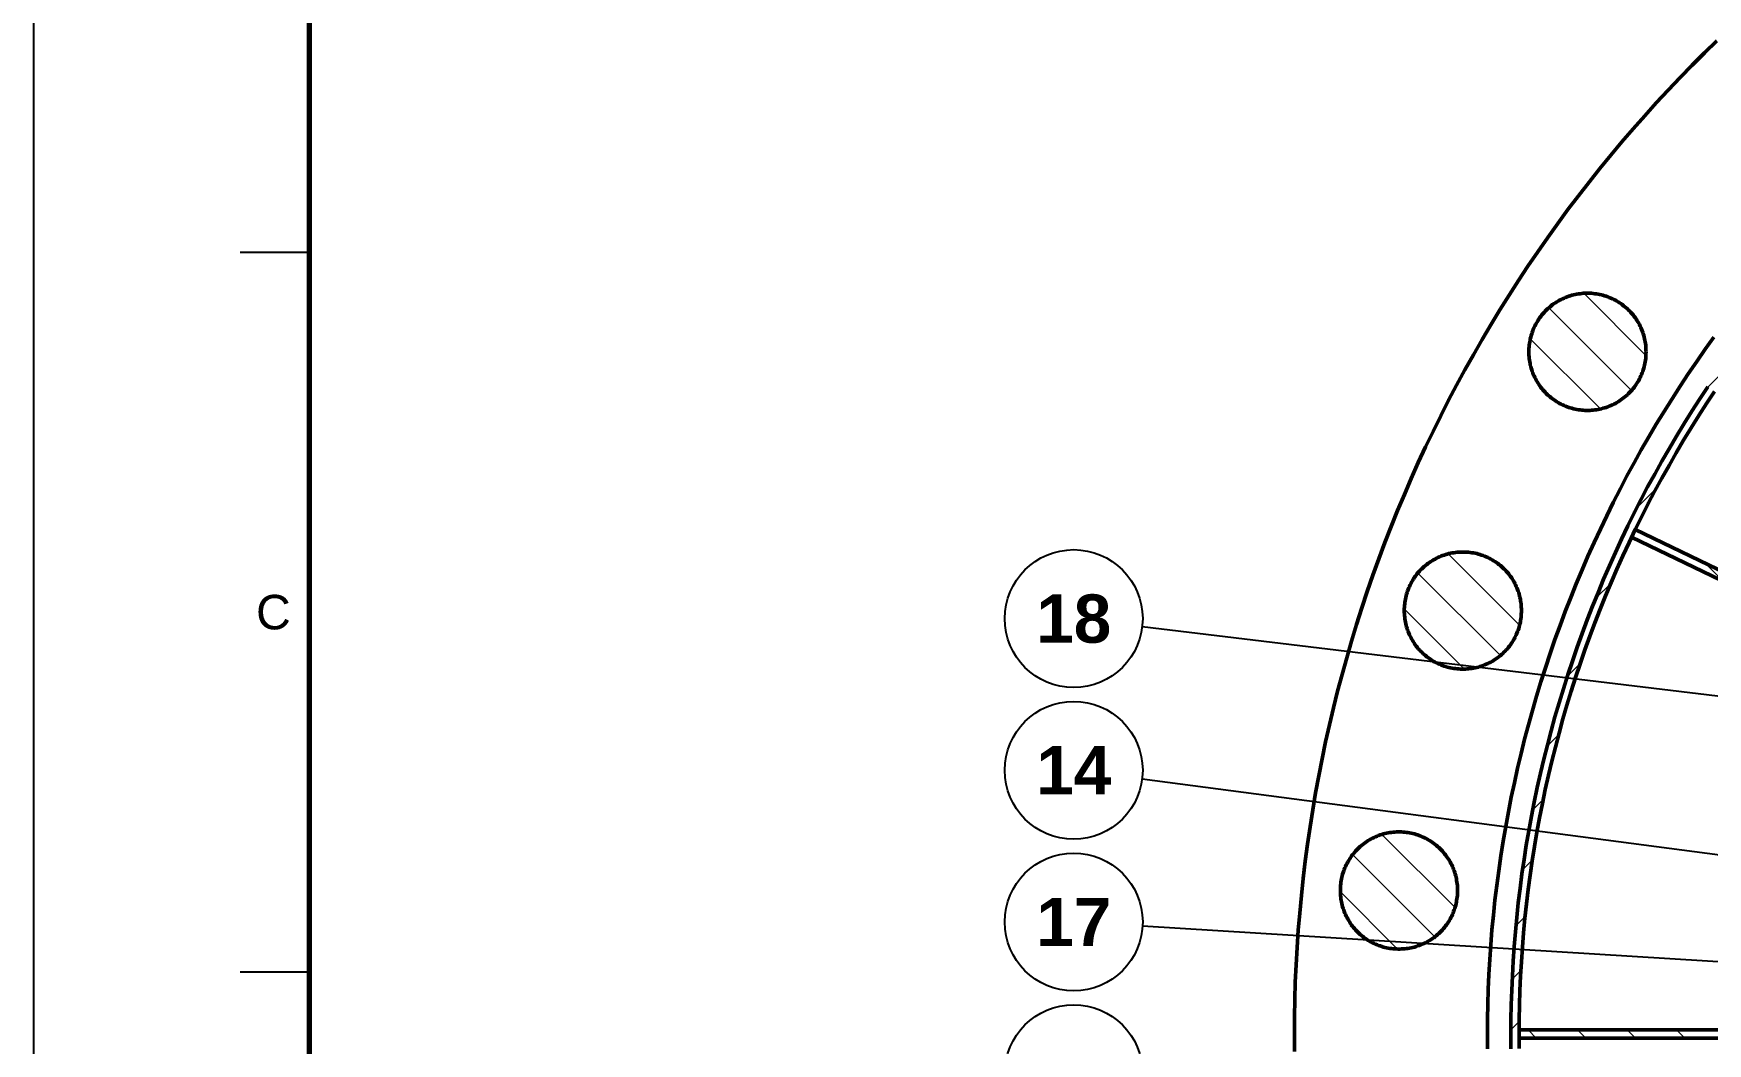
# Model space of a CAD drawing. Header units: millimetres. Extents: x 0 to 841, y 0 to 594.
# Drawn here: x 0 to 121.4, y 422.3 to 495.5 of the extents above; entities that cross this region are included whole.
import ezdxf
from ezdxf.enums import TextEntityAlignment as Align

# ---------------------------------------------------------------- set-up
doc = ezdxf.new("R2010")
doc.units = ezdxf.units.MM
for name, color, linetype, lineweight in [('ACH', 7, 'CONTINUOUS', 13), ('COTA', 7, 'CONTINUOUS', 25), ('FINA', 7, 'CONTINUOUS', 25), ('MARCO', 7, 'CONTINUOUS', 70), ('TXT', 7, 'CONTINUOUS', 25), ('VIS', 7, 'CONTINUOUS', 50)]:
    doc.layers.add(name, color=color, linetype=linetype, lineweight=lineweight)
doc.styles.add('STD', font='LiberationSans-Regular.ttf')
doc.styles.add('STDB', font='LiberationSans-Bold.ttf')

msp = doc.modelspace()

# ---------------------------------------------------------------- hatches: boundary and pattern name
at = {"layer": 'ACH'}
h = msp.add_hatch(dxfattribs=at)
h.set_pattern_fill('ANSI31', scale=0.8)
h.paths.add_polyline_path([(275.74, 422.95), (275.73, 421.63), (275.7, 420.3), (275.65, 418.98), (275.57, 417.66), (275.48, 416.34), (275.37, 415.02), (275.23, 413.7), (275.08, 412.38), (274.9, 411.07), (274.7, 409.76), (274.49, 408.46), (274.25, 407.15), (273.99, 405.85), (273.71, 404.56), (273.41, 403.27), (273.09, 401.98), (272.75, 400.7), (272.39, 399.43), (272.01, 398.16), (271.61, 396.9), (271.2, 395.64), (270.76, 394.39), (270.3, 393.15), (269.82, 391.92), (269.32, 390.69), (268.81, 389.47), (268.27, 388.26), (267.72, 387.06), (267.14, 385.86), (266.55, 384.68), (265.94, 383.5), (265.31, 382.34), (264.67, 381.18), (264, 380.04), (263.32, 378.9), (262.62, 377.78), (261.9, 376.67), (261.16, 375.57), (260.41, 374.48), (259.64, 373.4), (258.85, 372.33), (258.05, 371.28), (257.23, 370.24), (256.39, 369.21), (255.54, 368.2), (254.68, 367.2), (253.79, 366.21), (252.89, 365.24), (251.98, 364.28), (251.05, 363.34), (250.11, 362.41), (249.15, 361.5), (248.18, 360.6), (247.19, 359.71), (246.19, 358.85), (245.18, 357.99), (244.15, 357.16), (243.11, 356.34), (242.06, 355.54), (240.99, 354.75), (239.91, 353.98), (238.82, 353.23), (237.72, 352.49), (236.61, 351.77), (235.49, 351.07), (234.35, 350.39), (233.21, 349.72), (232.05, 349.08), (230.89, 348.45), (229.71, 347.84), (228.53, 347.25), (227.33, 346.67), (226.13, 346.12), (224.92, 345.58), (223.7, 345.07), (222.47, 344.57), (221.24, 344.09), (220, 343.63), (218.75, 343.19), (217.49, 342.78), (216.23, 342.38), (214.96, 342), (213.69, 341.64), (212.41, 341.3), (211.12, 340.98), (209.83, 340.68), (208.54, 340.4), (207.24, 340.14), (205.93, 339.9), (204.63, 339.69), (203.32, 339.49), (202.01, 339.31), (200.69, 339.16), (199.37, 339.02), (198.05, 338.91), (196.73, 338.82), (195.41, 338.74), (194.09, 338.69), (192.76, 338.66), (191.44, 338.65), (190.12, 338.66), (188.79, 338.69), (187.47, 338.74), (186.15, 338.82), (184.83, 338.91), (183.51, 339.02), (182.19, 339.16), (180.88, 339.31), (179.56, 339.49), (178.25, 339.69), (176.95, 339.9), (175.64, 340.14), (174.35, 340.4), (173.05, 340.68), (171.76, 340.98), (170.48, 341.3), (169.2, 341.64), (167.92, 342), (166.65, 342.38), (165.39, 342.78), (164.13, 343.19), (162.89, 343.63), (161.64, 344.09), (160.41, 344.57), (159.18, 345.07), (157.96, 345.58), (156.75, 346.12), (155.55, 346.67), (154.35, 347.25), (153.17, 347.84), (151.99, 348.45), (150.83, 349.08), (149.67, 349.72), (148.53, 350.39), (147.39, 351.07), (146.27, 351.77), (145.16, 352.49), (144.06, 353.23), (142.97, 353.98), (141.89, 354.75), (140.83, 355.54), (139.77, 356.34), (138.73, 357.16), (137.71, 357.99), (136.69, 358.85), (135.69, 359.71), (134.71, 360.6), (133.73, 361.5), (132.78, 362.41), (131.83, 363.34), (130.9, 364.28), (129.99, 365.24), (129.09, 366.21), (128.21, 367.2), (127.34, 368.2), (126.49, 369.21), (125.65, 370.24), (124.83, 371.28), (124.03, 372.33), (123.24, 373.4), (122.47, 374.48), (121.72, 375.57), (120.98, 376.67), (120.26, 377.78), (119.56, 378.9), (118.88, 380.04), (118.22, 381.18), (117.57, 382.34), (116.94, 383.5), (116.33, 384.68), (115.74, 385.86), (115.16, 387.06), (114.61, 388.26), (114.07, 389.47), (113.56, 390.69), (113.06, 391.92), (112.58, 393.15), (112.12, 394.39), (111.69, 395.64), (111.27, 396.9), (110.87, 398.16), (110.49, 399.43), (110.13, 400.7), (109.79, 401.98), (109.47, 403.27), (109.17, 404.56), (108.89, 405.85), (108.63, 407.15), (108.4, 408.46), (108.18, 409.76), (107.98, 411.07), (107.81, 412.38), (107.65, 413.7), (107.51, 415.02), (107.4, 416.34), (107.31, 417.66), (107.23, 418.98), (107.18, 420.3), (107.15, 421.63), (107.14, 422.95), (107.15, 424.27), (107.18, 425.6), (107.23, 426.92), (107.31, 428.24), (107.4, 429.56), (107.51, 430.88), (107.65, 432.2), (107.81, 433.51), (107.98, 434.83), (108.18, 436.14), (108.4, 437.44), (108.63, 438.75), (108.89, 440.04), (109.17, 441.34), (109.47, 442.63), (109.79, 443.91), (110.13, 445.19), (110.49, 446.47), (110.87, 447.74), (111.27, 449), (111.69, 450.26), (112.12, 451.5), (112.58, 452.75), (113.06, 453.98), (113.56, 455.21), (114.07, 456.43), (114.61, 457.64), (115.16, 458.84), (115.74, 460.04), (116.33, 461.22), (116.94, 462.4), (117.57, 463.56), (118.22, 464.72), (118.88, 465.86), (119.56, 467), (120.26, 468.12), (120.98, 469.23), (121.72, 470.33), (122.47, 471.42), (123.24, 472.5), (124.03, 473.56), (124.83, 474.62), (125.65, 475.66), (126.49, 476.68), (127.34, 477.7), (128.21, 478.7), (129.09, 479.68), (129.99, 480.66), (130.9, 481.61), (131.83, 482.56), (132.78, 483.49), (133.73, 484.4), (134.71, 485.3), (135.69, 486.18), (136.69, 487.05), (137.71, 487.9), (138.73, 488.74), (139.77, 489.56), (140.83, 490.36), (141.89, 491.15), (142.97, 491.92), (144.06, 492.67), (145.16, 493.41), (146.27, 494.13), (147.39, 494.83), (148.53, 495.51), (149.67, 496.17), (150.83, 496.82), (151.99, 497.45), (153.17, 498.06), (154.35, 498.65), (155.55, 499.23), (156.75, 499.78), (157.96, 500.32), (159.18, 500.83), (160.41, 501.33), (161.64, 501.81), (162.89, 502.27), (164.13, 502.7), (165.39, 503.12), (166.65, 503.52), (167.92, 503.9), (169.2, 504.26), (170.48, 504.6), (171.76, 504.92), (173.05, 505.22), (174.35, 505.5), (175.64, 505.76), (176.95, 505.99), (178.25, 506.21), (179.56, 506.41), (180.88, 506.58), (182.19, 506.74), (183.51, 506.88), (184.83, 506.99), (186.15, 507.08), (187.47, 507.16), (188.79, 507.21), (190.12, 507.24), (191.44, 507.25), (192.76, 507.24), (194.09, 507.21), (195.41, 507.16), (196.73, 507.08), (198.05, 506.99), (199.37, 506.88), (200.69, 506.74), (202.01, 506.58), (203.32, 506.41), (204.63, 506.21), (205.93, 505.99), (207.24, 505.76), (208.54, 505.5), (209.83, 505.22), (211.12, 504.92), (212.41, 504.6), (213.69, 504.26), (214.96, 503.9), (216.23, 503.52), (217.49, 503.12), (218.75, 502.7), (220, 502.27), (221.24, 501.81), (222.47, 501.33), (223.7, 500.83), (224.92, 500.32), (226.13, 499.78), (227.33, 499.23), (228.53, 498.65), (229.71, 498.06), (230.89, 497.45), (232.05, 496.82), (233.21, 496.17), (234.35, 495.51), (235.49, 494.83), (236.61, 494.13), (237.72, 493.41), (238.82, 492.67), (239.91, 491.92), (240.99, 491.15), (242.06, 490.36), (243.11, 489.56), (244.15, 488.74), (245.18, 487.9), (246.19, 487.05), (247.19, 486.18), (248.18, 485.3), (249.15, 484.4), (250.11, 483.49), (251.05, 482.56), (251.98, 481.61), (252.89, 480.66), (253.79, 479.68), (254.68, 478.7), (255.54, 477.7), (256.39, 476.68), (257.23, 475.66), (258.05, 474.62), (258.85, 473.56), (259.64, 472.5), (260.41, 471.42), (261.16, 470.33), (261.9, 469.23), (262.62, 468.12), (263.32, 467), (264, 465.86), (264.67, 464.72), (265.31, 463.56), (265.94, 462.4), (266.55, 461.22), (267.14, 460.04), (267.72, 458.84), (268.27, 457.64), (268.81, 456.43), (269.32, 455.21), (269.82, 453.98), (270.3, 452.75), (270.76, 451.5), (271.2, 450.26), (271.61, 449), (272.01, 447.74), (272.39, 446.47), (272.75, 445.19), (273.09, 443.91), (273.41, 442.63), (273.71, 441.34), (273.99, 440.04), (274.25, 438.75), (274.49, 437.44), (274.7, 436.14), (274.9, 434.83), (275.08, 433.51), (275.23, 432.2), (275.37, 430.88), (275.48, 429.56), (275.57, 428.24), (275.65, 426.92), (275.7, 425.6), (275.73, 424.27)])
h.paths.add_polyline_path([(275.14, 422.95), (275.13, 424.26), (275.1, 425.58), (275.05, 426.89), (274.98, 428.2), (274.88, 429.52), (274.77, 430.83), (274.64, 432.13), (274.48, 433.44), (274.31, 434.74), (274.11, 436.04), (273.89, 437.34), (273.66, 438.63), (273.4, 439.92), (273.12, 441.21), (272.83, 442.49), (272.51, 443.76), (272.17, 445.04), (271.82, 446.3), (271.44, 447.56), (271.04, 448.81), (270.63, 450.06), (270.19, 451.3), (269.74, 452.54), (269.26, 453.76), (268.77, 454.98), (268.26, 456.19), (267.73, 457.39), (267.17, 458.59), (266.61, 459.77), (266.02, 460.95), (265.41, 462.11), (264.79, 463.27), (264.15, 464.42), (263.48, 465.56), (262.81, 466.68), (262.11, 467.8), (261.4, 468.9), (260.67, 470), (259.92, 471.08), (259.16, 472.15), (258.37, 473.2), (257.58, 474.25), (256.76, 475.28), (255.93, 476.3), (255.09, 477.31), (254.22, 478.3), (253.35, 479.28), (252.46, 480.25), (251.55, 481.2), (250.63, 482.13), (249.69, 483.06), (248.74, 483.96), (247.77, 484.86), (246.79, 485.73), (245.8, 486.6), (244.79, 487.44), (243.77, 488.27), (242.74, 489.09), (241.7, 489.88), (240.64, 490.66), (239.57, 491.43), (238.49, 492.18), (237.39, 492.91), (236.29, 493.62), (235.17, 494.32), (234.05, 494.99), (232.91, 495.65), (231.76, 496.3), (230.61, 496.92), (229.44, 497.53), (228.26, 498.11), (227.08, 498.68), (225.88, 499.23), (224.68, 499.77), (223.47, 500.28), (222.25, 500.77), (221.03, 501.25), (219.79, 501.7), (218.55, 502.14), (217.31, 502.55), (216.05, 502.95), (214.79, 503.33), (213.53, 503.68), (212.26, 504.02), (210.98, 504.34), (209.7, 504.63), (208.41, 504.91), (207.12, 505.17), (205.83, 505.4), (204.53, 505.62), (203.23, 505.81), (201.93, 505.99), (200.63, 506.14), (199.32, 506.28), (198.01, 506.39), (196.7, 506.48), (195.38, 506.56), (194.07, 506.61), (192.76, 506.64), (191.44, 506.65), (190.13, 506.64), (188.81, 506.61), (187.5, 506.56), (186.19, 506.48), (184.87, 506.39), (183.56, 506.28), (182.26, 506.14), (180.95, 505.99), (179.65, 505.81), (178.35, 505.62), (177.05, 505.4), (175.76, 505.17), (174.47, 504.91), (173.18, 504.63), (171.9, 504.34), (170.63, 504.02), (169.35, 503.68), (168.09, 503.33), (166.83, 502.95), (165.58, 502.55), (164.33, 502.14), (163.09, 501.7), (161.85, 501.25), (160.63, 500.77), (159.41, 500.28), (158.2, 499.77), (157, 499.23), (155.8, 498.68), (154.62, 498.11), (153.44, 497.53), (152.27, 496.92), (151.12, 496.3), (149.97, 495.65), (148.83, 494.99), (147.71, 494.32), (146.59, 493.62), (145.49, 492.91), (144.39, 492.18), (143.31, 491.43), (142.24, 490.66), (141.19, 489.88), (140.14, 489.09), (139.11, 488.27), (138.09, 487.44), (137.08, 486.6), (136.09, 485.73), (135.11, 484.86), (134.14, 483.96), (133.19, 483.06), (132.26, 482.13), (131.33, 481.2), (130.43, 480.25), (129.53, 479.28), (128.66, 478.3), (127.79, 477.31), (126.95, 476.3), (126.12, 475.28), (125.3, 474.25), (124.51, 473.2), (123.73, 472.15), (122.96, 471.08), (122.21, 470), (121.48, 468.9), (120.77, 467.8), (120.07, 466.68), (119.4, 465.56), (118.74, 464.42), (118.09, 463.27), (117.47, 462.11), (116.86, 460.95), (116.28, 459.77), (115.71, 458.59), (115.16, 457.39), (114.62, 456.19), (114.11, 454.98), (113.62, 453.76), (113.14, 452.54), (112.69, 451.3), (112.25, 450.06), (111.84, 448.81), (111.44, 447.56), (111.06, 446.3), (110.71, 445.04), (110.37, 443.76), (110.05, 442.49), (109.76, 441.21), (109.48, 439.92), (109.22, 438.63), (108.99, 437.34), (108.77, 436.04), (108.58, 434.74), (108.4, 433.44), (108.25, 432.13), (108.11, 430.83), (108, 429.52), (107.91, 428.2), (107.83, 426.89), (107.78, 425.58), (107.75, 424.26), (107.74, 422.95), (107.75, 421.63), (107.78, 420.32), (107.83, 419.01), (107.91, 417.69), (108, 416.38), (108.11, 415.07), (108.25, 413.76), (108.4, 412.46), (108.58, 411.16), (108.77, 409.86), (108.99, 408.56), (109.22, 407.27), (109.48, 405.98), (109.76, 404.69), (110.05, 403.41), (110.37, 402.13), (110.71, 400.86), (111.06, 399.6), (111.44, 398.34), (111.84, 397.08), (112.25, 395.84), (112.69, 394.6), (113.14, 393.36), (113.62, 392.14), (114.11, 390.92), (114.62, 389.71), (115.16, 388.51), (115.71, 387.31), (116.28, 386.13), (116.86, 384.95), (117.47, 383.78), (118.09, 382.63), (118.74, 381.48), (119.4, 380.34), (120.07, 379.22), (120.77, 378.1), (121.48, 377), (122.21, 375.9), (122.96, 374.82), (123.73, 373.75), (124.51, 372.69), (125.3, 371.65), (126.12, 370.62), (126.95, 369.6), (127.79, 368.59), (128.66, 367.6), (129.53, 366.62), (130.43, 365.65), (131.33, 364.7), (132.26, 363.76), (133.19, 362.84), (134.14, 361.93), (135.11, 361.04), (136.09, 360.16), (137.08, 359.3), (138.09, 358.46), (139.11, 357.63), (140.14, 356.81), (141.19, 356.02), (142.24, 355.23), (143.31, 354.47), (144.39, 353.72), (145.49, 352.99), (146.59, 352.28), (147.71, 351.58), (148.83, 350.91), (149.97, 350.24), (151.12, 349.6), (152.27, 348.98), (153.44, 348.37), (154.62, 347.78), (155.8, 347.22), (157, 346.66), (158.2, 346.13), (159.41, 345.62), (160.63, 345.13), (161.85, 344.65), (163.09, 344.2), (164.33, 343.76), (165.58, 343.35), (166.83, 342.95), (168.09, 342.57), (169.35, 342.22), (170.63, 341.88), (171.9, 341.56), (173.18, 341.27), (174.47, 340.99), (175.76, 340.73), (177.05, 340.5), (178.35, 340.28), (179.65, 340.08), (180.95, 339.91), (182.26, 339.75), (183.56, 339.62), (184.87, 339.51), (186.19, 339.41), (187.5, 339.34), (188.81, 339.29), (190.13, 339.26), (191.44, 339.25), (192.76, 339.26), (194.07, 339.29), (195.38, 339.34), (196.7, 339.41), (198.01, 339.51), (199.32, 339.62), (200.63, 339.75), (201.93, 339.91), (203.23, 340.08), (204.53, 340.28), (205.83, 340.5), (207.12, 340.73), (208.41, 340.99), (209.7, 341.27), (210.98, 341.56), (212.26, 341.88), (213.53, 342.22), (214.79, 342.57), (216.05, 342.95), (217.31, 343.35), (218.55, 343.76), (219.79, 344.2), (221.03, 344.65), (222.25, 345.13), (223.47, 345.62), (224.68, 346.13), (225.88, 346.66), (227.08, 347.22), (228.26, 347.78), (229.44, 348.37), (230.61, 348.98), (231.76, 349.6), (232.91, 350.24), (234.05, 350.91), (235.17, 351.58), (236.29, 352.28), (237.39, 352.99), (238.49, 353.72), (239.57, 354.47), (240.64, 355.23), (241.7, 356.02), (242.74, 356.81), (243.77, 357.63), (244.79, 358.46), (245.8, 359.3), (246.79, 360.16), (247.77, 361.04), (248.74, 361.93), (249.69, 362.84), (250.63, 363.76), (251.55, 364.7), (252.46, 365.65), (253.35, 366.62), (254.22, 367.6), (255.09, 368.59), (255.93, 369.6), (256.76, 370.62), (257.58, 371.65), (258.37, 372.69), (259.16, 373.75), (259.92, 374.82), (260.67, 375.9), (261.4, 377), (262.11, 378.1), (262.81, 379.22), (263.48, 380.34), (264.15, 381.48), (264.79, 382.63), (265.41, 383.78), (266.02, 384.95), (266.61, 386.13), (267.17, 387.31), (267.73, 388.51), (268.26, 389.71), (268.77, 390.92), (269.26, 392.14), (269.74, 393.36), (270.19, 394.6), (270.63, 395.84), (271.04, 397.08), (271.44, 398.34), (271.82, 399.6), (272.17, 400.86), (272.51, 402.13), (272.83, 403.41), (273.12, 404.69), (273.4, 405.98), (273.66, 407.27), (273.89, 408.56), (274.11, 409.86), (274.31, 411.16), (274.48, 412.46), (274.64, 413.76), (274.77, 415.07), (274.88, 416.38), (274.98, 417.69), (275.05, 419.01), (275.1, 420.32), (275.13, 421.63)], flags=16)
h = msp.add_hatch(dxfattribs=at)
h.set_pattern_fill('ANSI31', scale=0.8, angle=90)
h.paths.add_polyline_path([(116.95, 472.43), (116.94, 472.31), (116.94, 472.19), (116.93, 472.07), (116.92, 471.95), (116.9, 471.83), (116.88, 471.71), (116.86, 471.59), (116.84, 471.47), (116.81, 471.36), (116.78, 471.24), (116.74, 471.13), (116.7, 471.01), (116.66, 470.9), (116.62, 470.79), (116.57, 470.68), (116.52, 470.57), (116.46, 470.46), (116.41, 470.36), (116.35, 470.25), (116.28, 470.15), (116.22, 470.05), (116.15, 469.95), (116.08, 469.85), (116, 469.76), (115.93, 469.67), (115.85, 469.58), (115.76, 469.49), (115.68, 469.4), (115.59, 469.32), (115.5, 469.24), (115.41, 469.16), (115.32, 469.08), (115.22, 469.01), (115.12, 468.94), (115.03, 468.87), (114.92, 468.81), (114.82, 468.75), (114.72, 468.69), (114.61, 468.63), (114.5, 468.58), (114.39, 468.53), (114.28, 468.48), (114.17, 468.44), (114.05, 468.4), (113.94, 468.36), (113.82, 468.33), (113.71, 468.3), (113.59, 468.27), (113.47, 468.25), (113.35, 468.23), (113.24, 468.21), (113.12, 468.2), (113, 468.19), (112.88, 468.18), (112.76, 468.18), (112.64, 468.18), (112.51, 468.18), (112.39, 468.19), (112.28, 468.2), (112.16, 468.21), (112.04, 468.23), (111.92, 468.25), (111.8, 468.27), (111.68, 468.3), (111.57, 468.33), (111.45, 468.36), (111.34, 468.4), (111.22, 468.44), (111.11, 468.48), (111, 468.53), (110.89, 468.58), (110.78, 468.63), (110.68, 468.69), (110.57, 468.75), (110.47, 468.81), (110.37, 468.87), (110.27, 468.94), (110.17, 469.01), (110.07, 469.08), (109.98, 469.16), (109.89, 469.24), (109.8, 469.32), (109.71, 469.4), (109.63, 469.49), (109.55, 469.58), (109.47, 469.67), (109.39, 469.76), (109.31, 469.85), (109.24, 469.95), (109.17, 470.05), (109.11, 470.15), (109.05, 470.25), (108.99, 470.36), (108.93, 470.46), (108.87, 470.57), (108.82, 470.68), (108.77, 470.79), (108.73, 470.9), (108.69, 471.01), (108.65, 471.13), (108.61, 471.24), (108.58, 471.36), (108.55, 471.47), (108.53, 471.59), (108.51, 471.71), (108.49, 471.83), (108.47, 471.95), (108.46, 472.07), (108.45, 472.19), (108.45, 472.31), (108.45, 472.43), (108.45, 472.55), (108.45, 472.67), (108.46, 472.79), (108.47, 472.91), (108.49, 473.03), (108.51, 473.15), (108.53, 473.26), (108.55, 473.38), (108.58, 473.5), (108.61, 473.62), (108.65, 473.73), (108.69, 473.84), (108.73, 473.96), (108.77, 474.07), (108.82, 474.18), (108.87, 474.29), (108.93, 474.4), (108.99, 474.5), (109.05, 474.61), (109.11, 474.71), (109.17, 474.81), (109.24, 474.91), (109.31, 475), (109.39, 475.1), (109.47, 475.19), (109.55, 475.28), (109.63, 475.37), (109.71, 475.45), (109.8, 475.54), (109.89, 475.62), (109.98, 475.7), (110.07, 475.77), (110.17, 475.85), (110.27, 475.92), (110.37, 475.98), (110.47, 476.05), (110.57, 476.11), (110.68, 476.17), (110.78, 476.22), (110.89, 476.28), (111, 476.33), (111.11, 476.37), (111.22, 476.42), (111.34, 476.46), (111.45, 476.49), (111.57, 476.53), (111.68, 476.56), (111.8, 476.58), (111.92, 476.61), (112.04, 476.63), (112.16, 476.64), (112.28, 476.66), (112.39, 476.67), (112.51, 476.67), (112.64, 476.68), (112.76, 476.68), (112.88, 476.67), (113, 476.67), (113.12, 476.66), (113.24, 476.64), (113.35, 476.63), (113.47, 476.61), (113.59, 476.58), (113.71, 476.56), (113.82, 476.53), (113.94, 476.49), (114.05, 476.46), (114.17, 476.42), (114.28, 476.37), (114.39, 476.33), (114.5, 476.28), (114.61, 476.22), (114.72, 476.17), (114.82, 476.11), (114.92, 476.05), (115.03, 475.98), (115.12, 475.92), (115.22, 475.85), (115.32, 475.77), (115.41, 475.7), (115.5, 475.62), (115.59, 475.54), (115.68, 475.45), (115.76, 475.37), (115.85, 475.28), (115.93, 475.19), (116, 475.1), (116.08, 475), (116.15, 474.91), (116.22, 474.81), (116.28, 474.71), (116.35, 474.61), (116.41, 474.5), (116.46, 474.4), (116.52, 474.29), (116.57, 474.18), (116.62, 474.07), (116.66, 473.96), (116.7, 473.84), (116.74, 473.73), (116.78, 473.62), (116.81, 473.5), (116.84, 473.38), (116.86, 473.26), (116.88, 473.15), (116.9, 473.03), (116.92, 472.91), (116.93, 472.79), (116.94, 472.67), (116.94, 472.55)])
h = msp.add_hatch(dxfattribs=at)
h.set_pattern_fill('ANSI31', scale=0.8, angle=90)
h.paths.add_polyline_path([(116.16, 459.54), (138.14, 448.95), (137.88, 448.41), (115.9, 458.99), (115.93, 459.06), (115.96, 459.13), (116, 459.2), (116.03, 459.27), (116.06, 459.33), (116.09, 459.4), (116.13, 459.47), (116.16, 459.54)])
h = msp.add_hatch(dxfattribs=at)
h.set_pattern_fill('ANSI31', scale=0.8, angle=90)
h.paths.add_polyline_path([(107.91, 453.67), (107.91, 453.54), (107.9, 453.42), (107.89, 453.3), (107.88, 453.19), (107.87, 453.07), (107.85, 452.95), (107.83, 452.83), (107.8, 452.71), (107.77, 452.59), (107.74, 452.48), (107.71, 452.36), (107.67, 452.25), (107.63, 452.14), (107.58, 452.02), (107.53, 451.91), (107.48, 451.81), (107.43, 451.7), (107.37, 451.59), (107.31, 451.49), (107.25, 451.39), (107.18, 451.29), (107.11, 451.19), (107.04, 451.09), (106.97, 451), (106.89, 450.9), (106.81, 450.81), (106.73, 450.72), (106.64, 450.64), (106.56, 450.56), (106.47, 450.47), (106.38, 450.4), (106.28, 450.32), (106.19, 450.25), (106.09, 450.18), (105.99, 450.11), (105.89, 450.05), (105.78, 449.98), (105.68, 449.93), (105.57, 449.87), (105.46, 449.82), (105.36, 449.77), (105.24, 449.72), (105.13, 449.68), (105.02, 449.64), (104.9, 449.6), (104.79, 449.57), (104.67, 449.54), (104.55, 449.51), (104.44, 449.49), (104.32, 449.47), (104.2, 449.45), (104.08, 449.44), (103.96, 449.43), (103.84, 449.42), (103.72, 449.42), (103.6, 449.42), (103.48, 449.42), (103.36, 449.43), (103.24, 449.44), (103.12, 449.45), (103, 449.47), (102.88, 449.49), (102.76, 449.51), (102.65, 449.54), (102.53, 449.57), (102.42, 449.6), (102.3, 449.64), (102.19, 449.68), (102.07, 449.72), (101.96, 449.77), (101.85, 449.82), (101.75, 449.87), (101.64, 449.93), (101.53, 449.98), (101.43, 450.05), (101.33, 450.11), (101.23, 450.18), (101.13, 450.25), (101.04, 450.32), (100.94, 450.4), (100.85, 450.47), (100.76, 450.56), (100.68, 450.64), (100.59, 450.72), (100.51, 450.81), (100.43, 450.9), (100.35, 451), (100.28, 451.09), (100.21, 451.19), (100.14, 451.29), (100.07, 451.39), (100.01, 451.49), (99.95, 451.59), (99.89, 451.7), (99.84, 451.81), (99.79, 451.91), (99.74, 452.02), (99.69, 452.14), (99.65, 452.25), (99.61, 452.36), (99.58, 452.48), (99.55, 452.59), (99.52, 452.71), (99.49, 452.83), (99.47, 452.95), (99.45, 453.07), (99.44, 453.19), (99.42, 453.3), (99.42, 453.42), (99.41, 453.54), (99.41, 453.67), (99.41, 453.79), (99.42, 453.91), (99.42, 454.03), (99.44, 454.15), (99.45, 454.26), (99.47, 454.38), (99.49, 454.5), (99.52, 454.62), (99.55, 454.74), (99.58, 454.85), (99.61, 454.97), (99.65, 455.08), (99.69, 455.19), (99.74, 455.31), (99.79, 455.42), (99.84, 455.52), (99.89, 455.63), (99.95, 455.74), (100.01, 455.84), (100.07, 455.94), (100.14, 456.05), (100.21, 456.14), (100.28, 456.24), (100.35, 456.34), (100.43, 456.43), (100.51, 456.52), (100.59, 456.61), (100.68, 456.69), (100.76, 456.77), (100.85, 456.86), (100.94, 456.93), (101.04, 457.01), (101.13, 457.08), (101.23, 457.15), (101.33, 457.22), (101.43, 457.28), (101.53, 457.35), (101.64, 457.4), (101.75, 457.46), (101.85, 457.51), (101.96, 457.56), (102.07, 457.61), (102.19, 457.65), (102.3, 457.69), (102.42, 457.73), (102.53, 457.76), (102.65, 457.79), (102.76, 457.82), (102.88, 457.84), (103, 457.86), (103.12, 457.88), (103.24, 457.89), (103.36, 457.9), (103.48, 457.91), (103.6, 457.91), (103.72, 457.91), (103.84, 457.91), (103.96, 457.9), (104.08, 457.89), (104.2, 457.88), (104.32, 457.86), (104.44, 457.84), (104.55, 457.82), (104.67, 457.79), (104.79, 457.76), (104.9, 457.73), (105.02, 457.69), (105.13, 457.65), (105.24, 457.61), (105.36, 457.56), (105.46, 457.51), (105.57, 457.46), (105.68, 457.4), (105.78, 457.35), (105.89, 457.28), (105.99, 457.22), (106.09, 457.15), (106.19, 457.08), (106.28, 457.01), (106.38, 456.93), (106.47, 456.86), (106.56, 456.77), (106.64, 456.69), (106.73, 456.61), (106.81, 456.52), (106.89, 456.43), (106.97, 456.34), (107.04, 456.24), (107.11, 456.14), (107.18, 456.05), (107.25, 455.94), (107.31, 455.84), (107.37, 455.74), (107.43, 455.63), (107.48, 455.52), (107.53, 455.42), (107.58, 455.31), (107.63, 455.19), (107.67, 455.08), (107.71, 454.97), (107.74, 454.85), (107.77, 454.74), (107.8, 454.62), (107.83, 454.5), (107.85, 454.38), (107.87, 454.26), (107.88, 454.15), (107.89, 454.03), (107.9, 453.91), (107.91, 453.79)])
h = msp.add_hatch(dxfattribs=at)
h.set_pattern_fill('ANSI31', scale=0.8, angle=90)
h.paths.add_polyline_path([(103.28, 433.36), (103.27, 433.24), (103.27, 433.12), (103.26, 433), (103.25, 432.88), (103.23, 432.76), (103.21, 432.64), (103.19, 432.53), (103.17, 432.41), (103.14, 432.29), (103.11, 432.18), (103.07, 432.06), (103.03, 431.95), (102.99, 431.83), (102.95, 431.72), (102.9, 431.61), (102.85, 431.5), (102.79, 431.4), (102.74, 431.29), (102.68, 431.19), (102.61, 431.08), (102.55, 430.98), (102.48, 430.88), (102.41, 430.79), (102.33, 430.69), (102.26, 430.6), (102.18, 430.51), (102.09, 430.42), (102.01, 430.34), (101.92, 430.25), (101.83, 430.17), (101.74, 430.09), (101.65, 430.02), (101.55, 429.94), (101.45, 429.87), (101.36, 429.81), (101.25, 429.74), (101.15, 429.68), (101.05, 429.62), (100.94, 429.57), (100.83, 429.51), (100.72, 429.46), (100.61, 429.42), (100.5, 429.38), (100.38, 429.34), (100.27, 429.3), (100.15, 429.26), (100.04, 429.23), (99.92, 429.21), (99.8, 429.18), (99.68, 429.16), (99.57, 429.15), (99.45, 429.13), (99.33, 429.12), (99.21, 429.12), (99.09, 429.11), (98.97, 429.11), (98.85, 429.12), (98.72, 429.12), (98.61, 429.13), (98.49, 429.15), (98.37, 429.16), (98.25, 429.18), (98.13, 429.21), (98.01, 429.23), (97.9, 429.26), (97.78, 429.3), (97.67, 429.34), (97.55, 429.38), (97.44, 429.42), (97.33, 429.46), (97.22, 429.51), (97.11, 429.57), (97.01, 429.62), (96.9, 429.68), (96.8, 429.74), (96.7, 429.81), (96.6, 429.87), (96.5, 429.94), (96.4, 430.02), (96.31, 430.09), (96.22, 430.17), (96.13, 430.25), (96.04, 430.34), (95.96, 430.42), (95.88, 430.51), (95.8, 430.6), (95.72, 430.69), (95.64, 430.79), (95.57, 430.88), (95.5, 430.98), (95.44, 431.08), (95.38, 431.19), (95.32, 431.29), (95.26, 431.4), (95.2, 431.5), (95.15, 431.61), (95.1, 431.72), (95.06, 431.83), (95.02, 431.95), (94.98, 432.06), (94.94, 432.18), (94.91, 432.29), (94.88, 432.41), (94.86, 432.53), (94.84, 432.64), (94.82, 432.76), (94.8, 432.88), (94.79, 433), (94.78, 433.12), (94.78, 433.24), (94.78, 433.36), (94.78, 433.48), (94.78, 433.6), (94.79, 433.72), (94.8, 433.84), (94.82, 433.96), (94.84, 434.08), (94.86, 434.2), (94.88, 434.32), (94.91, 434.43), (94.94, 434.55), (94.98, 434.66), (95.02, 434.78), (95.06, 434.89), (95.1, 435), (95.15, 435.11), (95.2, 435.22), (95.26, 435.33), (95.32, 435.43), (95.38, 435.54), (95.44, 435.64), (95.5, 435.74), (95.57, 435.84), (95.64, 435.94), (95.72, 436.03), (95.8, 436.12), (95.88, 436.21), (95.96, 436.3), (96.04, 436.39), (96.13, 436.47), (96.22, 436.55), (96.31, 436.63), (96.4, 436.71), (96.5, 436.78), (96.6, 436.85), (96.7, 436.92), (96.8, 436.98), (96.9, 437.04), (97.01, 437.1), (97.11, 437.16), (97.22, 437.21), (97.33, 437.26), (97.44, 437.31), (97.55, 437.35), (97.67, 437.39), (97.78, 437.43), (97.9, 437.46), (98.01, 437.49), (98.13, 437.52), (98.25, 437.54), (98.37, 437.56), (98.49, 437.58), (98.61, 437.59), (98.72, 437.6), (98.85, 437.61), (98.97, 437.61), (99.09, 437.61), (99.21, 437.61), (99.33, 437.6), (99.45, 437.59), (99.57, 437.58), (99.68, 437.56), (99.8, 437.54), (99.92, 437.52), (100.04, 437.49), (100.15, 437.46), (100.27, 437.43), (100.38, 437.39), (100.5, 437.35), (100.61, 437.31), (100.72, 437.26), (100.83, 437.21), (100.94, 437.16), (101.05, 437.1), (101.15, 437.04), (101.25, 436.98), (101.36, 436.92), (101.45, 436.85), (101.55, 436.78), (101.65, 436.71), (101.74, 436.63), (101.83, 436.55), (101.92, 436.47), (102.01, 436.39), (102.09, 436.3), (102.18, 436.21), (102.26, 436.12), (102.33, 436.03), (102.41, 435.94), (102.48, 435.84), (102.55, 435.74), (102.61, 435.64), (102.68, 435.54), (102.74, 435.43), (102.79, 435.33), (102.85, 435.22), (102.9, 435.11), (102.95, 435), (102.99, 434.89), (103.03, 434.78), (103.07, 434.66), (103.11, 434.55), (103.14, 434.43), (103.17, 434.32), (103.19, 434.2), (103.21, 434.08), (103.23, 433.96), (103.25, 433.84), (103.26, 433.72), (103.27, 433.6), (103.27, 433.48), (103.28, 433.36)])
h = msp.add_hatch(dxfattribs=at)
h.set_pattern_fill('ANSI31', scale=0.8, angle=90)
h.paths.add_polyline_path([(107.74, 423.25), (132.14, 423.25), (132.14, 422.65), (107.74, 422.65), (107.74, 422.72), (107.74, 422.8), (107.74, 422.87), (107.74, 422.95), (107.74, 423.02), (107.74, 423.1), (107.74, 423.17), (107.74, 423.25)])

# ---------------------------------------------------------------- linework, layer by layer
at = {"layer": 'COTA'}
for p, q in [((218.87, 435.83), (80.4, 452.48)), ((221.14, 422.95), (80.4, 441.43)), ((206.94, 422.95), (80.43, 430.77))]:
    msp.add_line(p, q, dxfattribs=at)
at = {"layer": 'FINA'}
for p, q in [((20, 479.64), (15, 479.64)), ((20, 427.45), (15, 427.45))]:
    msp.add_line(p, q, dxfattribs=at)
msp.add_lwpolyline([(0, 0), (841, 0), (841, 594), (0, 594)], close=True, dxfattribs=at)
for centre in [(75.44, 453.08), (75.44, 442.08), (75.44, 431.08), (75.44, 420.08)]:
    msp.add_circle(centre, 5, dxfattribs=at)
at = {"layer": 'MARCO'}
msp.add_lwpolyline([(20, 10), (831, 10), (831, 584), (20, 584)], close=True, dxfattribs=at)
at = {"layer": 'VIS'}
for points in [[(122.08, 494.98), (121.18, 494.1), (120.29, 493.21), (119.41, 492.31), (118.54, 491.4), (117.69, 490.48), (116.85, 489.55), (116.02, 488.61), (115.2, 487.65), (114.39, 486.69), (113.59, 485.72), (112.81, 484.74), (112.04, 483.74), (111.28, 482.74), (110.54, 481.73), (109.81, 480.71), (109.09, 479.68), (108.38, 478.64), (107.69, 477.59), (107.01, 476.53), (106.34, 475.47), (105.69, 474.39), (105.05, 473.31), (104.42, 472.22), (103.81, 471.12), (103.21, 470.02), (102.63, 468.91), (102.06, 467.79), (101.5, 466.66), (100.96, 465.53), (100.43, 464.39), (99.92, 463.24), (99.42, 462.09), (98.93, 460.93), (98.46, 459.76), (98.01, 458.59), (97.57, 457.41), (97.14, 456.23), (96.73, 455.04), (96.34, 453.85), (95.95, 452.65), (95.59, 451.45), (95.24, 450.24), (94.9, 449.03), (94.58, 447.82), (94.28, 446.6), (93.99, 445.38), (93.71, 444.15), (93.46, 442.92), (93.21, 441.69), (92.98, 440.45), (92.77, 439.21), (92.58, 437.97), (92.39, 436.73), (92.23, 435.48), (92.08, 434.23), (91.95, 432.99), (91.83, 431.73), (91.72, 430.48), (91.64, 429.23), (91.57, 427.97), (91.51, 426.72), (91.47, 425.46), (91.45, 424.21), (91.44, 422.95), (91.45, 421.69)], [(116.95, 472.43), (116.94, 472.31), (116.94, 472.19), (116.93, 472.07), (116.92, 471.95), (116.9, 471.83), (116.88, 471.71), (116.86, 471.59), (116.84, 471.47), (116.81, 471.36), (116.78, 471.24), (116.74, 471.13), (116.7, 471.01), (116.66, 470.9), (116.62, 470.79), (116.57, 470.68), (116.52, 470.57), (116.46, 470.46), (116.41, 470.36), (116.35, 470.25), (116.28, 470.15), (116.22, 470.05), (116.15, 469.95), (116.08, 469.85), (116, 469.76), (115.93, 469.67), (115.85, 469.58), (115.76, 469.49), (115.68, 469.4), (115.59, 469.32), (115.5, 469.24), (115.41, 469.16), (115.32, 469.08), (115.22, 469.01), (115.12, 468.94), (115.03, 468.87), (114.92, 468.81), (114.82, 468.75), (114.72, 468.69), (114.61, 468.63), (114.5, 468.58), (114.39, 468.53), (114.28, 468.48), (114.17, 468.44), (114.05, 468.4), (113.94, 468.36), (113.82, 468.33), (113.71, 468.3), (113.59, 468.27), (113.47, 468.25), (113.35, 468.23), (113.24, 468.21), (113.12, 468.2), (113, 468.19), (112.88, 468.18), (112.76, 468.18), (112.64, 468.18), (112.51, 468.18), (112.39, 468.19), (112.28, 468.2), (112.16, 468.21), (112.04, 468.23), (111.92, 468.25), (111.8, 468.27), (111.68, 468.3), (111.57, 468.33), (111.45, 468.36), (111.34, 468.4), (111.22, 468.44), (111.11, 468.48), (111, 468.53), (110.89, 468.58), (110.78, 468.63), (110.68, 468.69), (110.57, 468.75), (110.47, 468.81), (110.37, 468.87), (110.27, 468.94), (110.17, 469.01), (110.07, 469.08), (109.98, 469.16), (109.89, 469.24), (109.8, 469.32), (109.71, 469.4), (109.63, 469.49), (109.55, 469.58), (109.47, 469.67), (109.39, 469.76), (109.31, 469.85), (109.24, 469.95), (109.17, 470.05), (109.11, 470.15), (109.05, 470.25), (108.99, 470.36), (108.93, 470.46), (108.87, 470.57), (108.82, 470.68), (108.77, 470.79), (108.73, 470.9), (108.69, 471.01), (108.65, 471.13), (108.61, 471.24), (108.58, 471.36), (108.55, 471.47), (108.53, 471.59), (108.51, 471.71), (108.49, 471.83), (108.47, 471.95), (108.46, 472.07), (108.45, 472.19), (108.45, 472.31), (108.45, 472.43), (108.45, 472.55), (108.45, 472.67), (108.46, 472.79), (108.47, 472.91), (108.49, 473.03), (108.51, 473.15), (108.53, 473.26), (108.55, 473.38), (108.58, 473.5), (108.61, 473.62), (108.65, 473.73), (108.69, 473.84), (108.73, 473.96), (108.77, 474.07), (108.82, 474.18), (108.87, 474.29), (108.93, 474.4), (108.99, 474.5), (109.05, 474.61), (109.11, 474.71), (109.17, 474.81), (109.24, 474.91), (109.31, 475), (109.39, 475.1), (109.47, 475.19), (109.55, 475.28), (109.63, 475.37), (109.71, 475.45), (109.8, 475.54), (109.89, 475.62), (109.98, 475.7), (110.07, 475.77), (110.17, 475.85), (110.27, 475.92), (110.37, 475.98), (110.47, 476.05), (110.57, 476.11), (110.68, 476.17), (110.78, 476.22), (110.89, 476.28), (111, 476.33), (111.11, 476.37), (111.22, 476.42), (111.34, 476.46), (111.45, 476.49), (111.57, 476.53), (111.68, 476.56), (111.8, 476.58), (111.92, 476.61), (112.04, 476.63), (112.16, 476.64), (112.28, 476.66), (112.39, 476.67), (112.51, 476.67), (112.64, 476.68), (112.76, 476.68), (112.88, 476.67), (113, 476.67), (113.12, 476.66), (113.24, 476.64), (113.35, 476.63), (113.47, 476.61), (113.59, 476.58), (113.71, 476.56), (113.82, 476.53), (113.94, 476.49), (114.05, 476.46), (114.17, 476.42), (114.28, 476.37), (114.39, 476.33), (114.5, 476.28), (114.61, 476.22), (114.72, 476.17), (114.82, 476.11), (114.92, 476.05), (115.03, 475.98), (115.12, 475.92), (115.22, 475.85), (115.32, 475.77), (115.41, 475.7), (115.5, 475.62), (115.59, 475.54), (115.68, 475.45), (115.76, 475.37), (115.85, 475.28), (115.93, 475.19), (116, 475.1), (116.08, 475), (116.15, 474.91), (116.22, 474.81), (116.28, 474.71), (116.35, 474.61), (116.41, 474.5), (116.46, 474.4), (116.52, 474.29), (116.57, 474.18), (116.62, 474.07), (116.66, 473.96), (116.7, 473.84), (116.74, 473.73), (116.78, 473.62), (116.81, 473.5), (116.84, 473.38), (116.86, 473.26), (116.88, 473.15), (116.9, 473.03), (116.92, 472.91), (116.93, 472.79), (116.94, 472.67), (116.94, 472.55), (116.95, 472.43)], [(121.87, 473.5), (121.24, 472.62), (120.62, 471.73), (120.01, 470.84), (119.41, 469.94), (118.83, 469.03), (118.26, 468.11), (117.69, 467.19), (117.14, 466.26), (116.6, 465.32), (116.08, 464.38), (115.56, 463.43), (115.06, 462.47), (114.57, 461.51), (114.09, 460.54), (113.63, 459.57), (113.17, 458.59), (112.73, 457.6), (112.3, 456.61), (111.88, 455.61), (111.48, 454.61), (111.09, 453.6), (110.71, 452.59), (110.34, 451.57), (109.99, 450.55), (109.65, 449.52), (109.32, 448.49), (109.01, 447.46), (108.71, 446.42), (108.42, 445.38), (108.14, 444.34), (107.88, 443.29), (107.63, 442.24), (107.4, 441.18), (107.17, 440.12), (106.96, 439.06), (106.77, 438), (106.59, 436.94), (106.42, 435.87), (106.26, 434.8), (106.12, 433.73), (105.99, 432.65), (105.87, 431.58), (105.77, 430.5), (105.69, 429.43), (105.61, 428.35), (105.55, 427.27), (105.5, 426.19), (105.47, 425.11), (105.45, 424.03), (105.44, 422.95), (105.45, 421.87)], [(107.15, 421.89), (107.14, 422.95), (107.15, 424.01), (107.17, 425.07), (107.2, 426.13), (107.25, 427.18), (107.31, 428.24), (107.38, 429.3), (107.47, 430.36), (107.57, 431.41), (107.68, 432.46), (107.81, 433.51), (107.94, 434.56), (108.1, 435.61), (108.26, 436.66), (108.44, 437.7), (108.63, 438.75), (108.84, 439.78), (109.06, 440.82), (109.29, 441.86), (109.53, 442.89), (109.79, 443.91), (110.06, 444.94), (110.34, 445.96), (110.64, 446.98), (110.95, 447.99), (111.27, 449), (111.6, 450), (111.95, 451.01), (112.31, 452), (112.68, 452.99), (113.06, 453.98), (113.46, 454.96), (113.87, 455.94), (114.29, 456.91), (114.72, 457.88), (115.16, 458.84), (115.62, 459.8), (116.09, 460.75), (116.57, 461.69), (117.06, 462.63), (117.57, 463.56), (118.08, 464.49), (118.61, 465.4), (119.15, 466.32), (119.7, 467.22), (120.26, 468.12), (120.84, 469.01), (121.42, 469.89)], [(107.75, 421.9), (107.74, 422.95), (107.75, 424), (107.77, 425.05), (107.8, 426.1), (107.85, 427.15), (107.91, 428.2), (107.98, 429.25), (108.06, 430.3), (108.16, 431.35), (108.28, 432.4), (108.4, 433.44), (108.54, 434.48), (108.69, 435.52), (108.86, 436.56), (109.03, 437.6), (109.22, 438.63), (109.43, 439.66), (109.64, 440.69), (109.87, 441.72), (110.12, 442.74), (110.37, 443.76), (110.64, 444.78), (110.92, 445.8), (111.21, 446.81), (111.52, 447.81), (111.84, 448.81), (112.17, 449.81), (112.51, 450.81), (112.87, 451.8), (113.24, 452.78), (113.62, 453.76), (114.01, 454.74), (114.42, 455.71), (114.83, 456.67), (115.26, 457.63), (115.71, 458.59), (116.16, 459.54), (116.63, 460.48), (117.1, 461.42), (117.59, 462.35), (118.09, 463.27), (118.61, 464.19), (119.13, 465.1), (119.67, 466.01), (120.21, 466.91), (120.77, 467.8), (121.34, 468.68), (121.92, 469.56)], [(115.9, 458.99), (115.94, 459.09), (115.99, 459.18), (116.03, 459.27), (116.07, 459.36), (116.12, 459.45), (116.16, 459.54)], [(137.88, 448.41), (115.9, 458.99)], [(138.14, 448.95), (116.16, 459.54)], [(107.91, 453.67), (107.91, 453.54), (107.9, 453.42), (107.89, 453.3), (107.88, 453.19), (107.87, 453.07), (107.85, 452.95), (107.83, 452.83), (107.8, 452.71), (107.77, 452.59), (107.74, 452.48), (107.71, 452.36), (107.67, 452.25), (107.63, 452.14), (107.58, 452.02), (107.53, 451.91), (107.48, 451.81), (107.43, 451.7), (107.37, 451.59), (107.31, 451.49), (107.25, 451.39), (107.18, 451.29), (107.11, 451.19), (107.04, 451.09), (106.97, 451), (106.89, 450.9), (106.81, 450.81), (106.73, 450.72), (106.64, 450.64), (106.56, 450.56), (106.47, 450.47), (106.38, 450.4), (106.28, 450.32), (106.19, 450.25), (106.09, 450.18), (105.99, 450.11), (105.89, 450.05), (105.78, 449.98), (105.68, 449.93), (105.57, 449.87), (105.46, 449.82), (105.36, 449.77), (105.24, 449.72), (105.13, 449.68), (105.02, 449.64), (104.9, 449.6), (104.79, 449.57), (104.67, 449.54), (104.55, 449.51), (104.44, 449.49), (104.32, 449.47), (104.2, 449.45), (104.08, 449.44), (103.96, 449.43), (103.84, 449.42), (103.72, 449.42), (103.6, 449.42), (103.48, 449.42), (103.36, 449.43), (103.24, 449.44), (103.12, 449.45), (103, 449.47), (102.88, 449.49), (102.76, 449.51), (102.65, 449.54), (102.53, 449.57), (102.42, 449.6), (102.3, 449.64), (102.19, 449.68), (102.07, 449.72), (101.96, 449.77), (101.85, 449.82), (101.75, 449.87), (101.64, 449.93), (101.53, 449.98), (101.43, 450.05), (101.33, 450.11), (101.23, 450.18), (101.13, 450.25), (101.04, 450.32), (100.94, 450.4), (100.85, 450.47), (100.76, 450.56), (100.68, 450.64), (100.59, 450.72), (100.51, 450.81), (100.43, 450.9), (100.35, 451), (100.28, 451.09), (100.21, 451.19), (100.14, 451.29), (100.07, 451.39), (100.01, 451.49), (99.95, 451.59), (99.89, 451.7), (99.84, 451.81), (99.79, 451.91), (99.74, 452.02), (99.69, 452.14), (99.65, 452.25), (99.61, 452.36), (99.58, 452.48), (99.55, 452.59), (99.52, 452.71), (99.49, 452.83), (99.47, 452.95), (99.45, 453.07), (99.44, 453.19), (99.42, 453.3), (99.42, 453.42), (99.41, 453.54), (99.41, 453.67), (99.41, 453.79), (99.42, 453.91), (99.42, 454.03), (99.44, 454.15), (99.45, 454.26), (99.47, 454.38), (99.49, 454.5), (99.52, 454.62), (99.55, 454.74), (99.58, 454.85), (99.61, 454.97), (99.65, 455.08), (99.69, 455.19), (99.74, 455.31), (99.79, 455.42), (99.84, 455.52), (99.89, 455.63), (99.95, 455.74), (100.01, 455.84), (100.07, 455.94), (100.14, 456.05), (100.21, 456.14), (100.28, 456.24), (100.35, 456.34), (100.43, 456.43), (100.51, 456.52), (100.59, 456.61), (100.68, 456.69), (100.76, 456.77), (100.85, 456.86), (100.94, 456.93), (101.04, 457.01), (101.13, 457.08), (101.23, 457.15), (101.33, 457.22), (101.43, 457.28), (101.53, 457.35), (101.64, 457.4), (101.75, 457.46), (101.85, 457.51), (101.96, 457.56), (102.07, 457.61), (102.19, 457.65), (102.3, 457.69), (102.42, 457.73), (102.53, 457.76), (102.65, 457.79), (102.76, 457.82), (102.88, 457.84), (103, 457.86), (103.12, 457.88), (103.24, 457.89), (103.36, 457.9), (103.48, 457.91), (103.6, 457.91), (103.72, 457.91), (103.84, 457.91), (103.96, 457.9), (104.08, 457.89), (104.2, 457.88), (104.32, 457.86), (104.44, 457.84), (104.55, 457.82), (104.67, 457.79), (104.79, 457.76), (104.9, 457.73), (105.02, 457.69), (105.13, 457.65), (105.24, 457.61), (105.36, 457.56), (105.46, 457.51), (105.57, 457.46), (105.68, 457.4), (105.78, 457.35), (105.89, 457.28), (105.99, 457.22), (106.09, 457.15), (106.19, 457.08), (106.28, 457.01), (106.38, 456.93), (106.47, 456.86), (106.56, 456.77), (106.64, 456.69), (106.73, 456.61), (106.81, 456.52), (106.89, 456.43), (106.97, 456.34), (107.04, 456.24), (107.11, 456.14), (107.18, 456.05), (107.25, 455.94), (107.31, 455.84), (107.37, 455.74), (107.43, 455.63), (107.48, 455.52), (107.53, 455.42), (107.58, 455.31), (107.63, 455.19), (107.67, 455.08), (107.71, 454.97), (107.74, 454.85), (107.77, 454.74), (107.8, 454.62), (107.83, 454.5), (107.85, 454.38), (107.87, 454.26), (107.88, 454.15), (107.89, 454.03), (107.9, 453.91), (107.91, 453.79), (107.91, 453.67)], [(103.28, 433.36), (103.27, 433.24), (103.27, 433.12), (103.26, 433), (103.25, 432.88), (103.23, 432.76), (103.21, 432.64), (103.19, 432.53), (103.17, 432.41), (103.14, 432.29), (103.11, 432.18), (103.07, 432.06), (103.03, 431.95), (102.99, 431.83), (102.95, 431.72), (102.9, 431.61), (102.85, 431.5), (102.79, 431.4), (102.74, 431.29), (102.68, 431.19), (102.61, 431.08), (102.55, 430.98), (102.48, 430.88), (102.41, 430.79), (102.33, 430.69), (102.26, 430.6), (102.18, 430.51), (102.09, 430.42), (102.01, 430.34), (101.92, 430.25), (101.83, 430.17), (101.74, 430.09), (101.65, 430.02), (101.55, 429.94), (101.45, 429.87), (101.36, 429.81), (101.25, 429.74), (101.15, 429.68), (101.05, 429.62), (100.94, 429.57), (100.83, 429.51), (100.72, 429.46), (100.61, 429.42), (100.5, 429.38), (100.38, 429.34), (100.27, 429.3), (100.15, 429.26), (100.04, 429.23), (99.92, 429.21), (99.8, 429.18), (99.68, 429.16), (99.57, 429.15), (99.45, 429.13), (99.33, 429.12), (99.21, 429.12), (99.09, 429.11), (98.97, 429.11), (98.85, 429.12), (98.72, 429.12), (98.61, 429.13), (98.49, 429.15), (98.37, 429.16), (98.25, 429.18), (98.13, 429.21), (98.01, 429.23), (97.9, 429.26), (97.78, 429.3), (97.67, 429.34), (97.55, 429.38), (97.44, 429.42), (97.33, 429.46), (97.22, 429.51), (97.11, 429.57), (97.01, 429.62), (96.9, 429.68), (96.8, 429.74), (96.7, 429.81), (96.6, 429.87), (96.5, 429.94), (96.4, 430.02), (96.31, 430.09), (96.22, 430.17), (96.13, 430.25), (96.04, 430.34), (95.96, 430.42), (95.88, 430.51), (95.8, 430.6), (95.72, 430.69), (95.64, 430.79), (95.57, 430.88), (95.5, 430.98), (95.44, 431.08), (95.38, 431.19), (95.32, 431.29), (95.26, 431.4), (95.2, 431.5), (95.15, 431.61), (95.1, 431.72), (95.06, 431.83), (95.02, 431.95), (94.98, 432.06), (94.94, 432.18), (94.91, 432.29), (94.88, 432.41), (94.86, 432.53), (94.84, 432.64), (94.82, 432.76), (94.8, 432.88), (94.79, 433), (94.78, 433.12), (94.78, 433.24), (94.78, 433.36), (94.78, 433.48), (94.78, 433.6), (94.79, 433.72), (94.8, 433.84), (94.82, 433.96), (94.84, 434.08), (94.86, 434.2), (94.88, 434.32), (94.91, 434.43), (94.94, 434.55), (94.98, 434.66), (95.02, 434.78), (95.06, 434.89), (95.1, 435), (95.15, 435.11), (95.2, 435.22), (95.26, 435.33), (95.32, 435.43), (95.38, 435.54), (95.44, 435.64), (95.5, 435.74), (95.57, 435.84), (95.64, 435.94), (95.72, 436.03), (95.8, 436.12), (95.88, 436.21), (95.96, 436.3), (96.04, 436.39), (96.13, 436.47), (96.22, 436.55), (96.31, 436.63), (96.4, 436.71), (96.5, 436.78), (96.6, 436.85), (96.7, 436.92), (96.8, 436.98), (96.9, 437.04), (97.01, 437.1), (97.11, 437.16), (97.22, 437.21), (97.33, 437.26), (97.44, 437.31), (97.55, 437.35), (97.67, 437.39), (97.78, 437.43), (97.9, 437.46), (98.01, 437.49), (98.13, 437.52), (98.25, 437.54), (98.37, 437.56), (98.49, 437.58), (98.61, 437.59), (98.72, 437.6), (98.85, 437.61), (98.97, 437.61), (99.09, 437.61), (99.21, 437.61), (99.33, 437.6), (99.45, 437.59), (99.57, 437.58), (99.68, 437.56), (99.8, 437.54), (99.92, 437.52), (100.04, 437.49), (100.15, 437.46), (100.27, 437.43), (100.38, 437.39), (100.5, 437.35), (100.61, 437.31), (100.72, 437.26), (100.83, 437.21), (100.94, 437.16), (101.05, 437.1), (101.15, 437.04), (101.25, 436.98), (101.36, 436.92), (101.45, 436.85), (101.55, 436.78), (101.65, 436.71), (101.74, 436.63), (101.83, 436.55), (101.92, 436.47), (102.01, 436.39), (102.09, 436.3), (102.18, 436.21), (102.26, 436.12), (102.33, 436.03), (102.41, 435.94), (102.48, 435.84), (102.55, 435.74), (102.61, 435.64), (102.68, 435.54), (102.74, 435.43), (102.79, 435.33), (102.85, 435.22), (102.9, 435.11), (102.95, 435), (102.99, 434.89), (103.03, 434.78), (103.07, 434.66), (103.11, 434.55), (103.14, 434.43), (103.17, 434.32), (103.19, 434.2), (103.21, 434.08), (103.23, 433.96), (103.25, 433.84), (103.26, 433.72), (103.27, 433.6), (103.27, 433.48), (103.28, 433.36)], [(107.74, 422.65), (107.74, 422.75), (107.74, 422.85), (107.74, 422.95), (107.74, 423.05), (107.74, 423.15), (107.74, 423.25)], [(132.14, 423.25), (107.74, 423.25)], [(132.14, 422.65), (107.74, 422.65)]]:
    msp.add_lwpolyline(points, dxfattribs=at)

# ---------------------------------------------------------------- texts
at = {"layer": 'TXT'}
for s, height, style, p in [('C', 2.5, 'STD', (17.4, 453.55)), ('18', 3.5, 'STDB', (75.44, 453.08)), ('14', 3.5, 'STDB', (75.44, 442.08)), ('17', 3.5, 'STDB', (75.44, 431.08))]:
    msp.add_text(s, height=height, dxfattribs=dict(at, style=style)).set_placement(p, align=Align.MIDDLE_CENTER)

doc.saveas('drawing.dxf')
